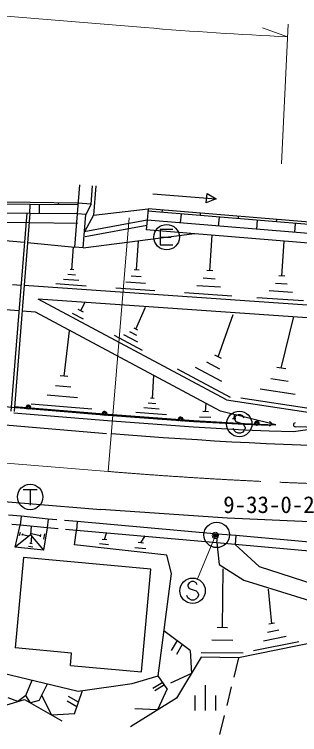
# Model space of a CAD drawing. Units: millimetres at full size, sheet at 1:1000; details may follow other scales. Extents: x 40000 to 680000, y 20000 to 380000.
# Drawn here: x 167802 to 190213, y 265187 to 321782 of the extents above; entities that cross this region are included whole.
import ezdxf
from ezdxf.enums import TextEntityAlignment as Align

# ---------------------------------------------------------------- set-up
doc = ezdxf.new("R2010")
doc.units = ezdxf.units.MM
doc.header["$LTSCALE"] = 1000
doc.header["$PDMODE"] = 32
doc.header["$PDSIZE"] = 500
doc.linetypes.add('CHAIN', pattern=[18.5, 12, -1.5, 3.5, -1.5])
for name, color, linetype, lineweight in [('M-BGD', 7, 'Continuous', 25), ('M-BGD-EXST', 7, 'Continuous', 25), ('M-BMK', 2, 'CHAIN', 13), ('M-BMK-SRVR', 3, 'Continuous', 25), ('M-STR-HTXT', 7, 'Continuous', 13), ('M-STR-STRC', 7, 'Continuous', 25)]:
    doc.layers.add(name, color=color, linetype=linetype, lineweight=lineweight)
doc.styles.add('ＭＳ ゴシック', font='')
doc.styles.get('ＭＳ ゴシック').set_extended_font_data('MS Gothic')

msp = doc.modelspace()

# ---------------------------------------------------------------- linework, layer by layer
at = {"layer": 'M-BGD'}
for p, q in [((172766, 306108), (172947, 308399)), ((173829, 306875), (173944, 308320)), ((174193, 308301), (174012, 306010)), ((178675, 307673), (183660, 307285)), ((182883, 306969), (182942, 307717)), ((182942, 307717), (183660, 307285)), ((169034, 306846), (164427, 306880)), ((169027, 306146), (169033, 306846)), ((172773, 306808), (169034, 306846)), ((169766, 306139), (169773, 306839)), ((171273, 306823), (171274, 306973)), ((173829, 306875), (172774, 306958)), ((173829, 306875), (173414, 306057)), ((183660, 307285), (182883, 306969)), ((174012, 306010), (178304, 306508)), ((178304, 306508), (178231, 305611)), ((192879, 305109), (178288, 306309)), ((179425, 306215), (179441, 306415)), ((168778, 306166), (167525, 290593)), ((169027, 306146), (167775, 290573)), ((172560, 303502), (172766, 306108)), ((173414, 306057), (172766, 306108)), ((173208, 303451), (173414, 306057)), ((174012, 306010), (173307, 304707)), ((180862, 305395), (180920, 306092)), ((182415, 305969), (182431, 306169)), ((183852, 305149), (183910, 305847)), ((185405, 305724), (185421, 305923)), ((188395, 305478), (188411, 305677)), ((178231, 305611), (173290, 304704)), ((178197, 305198), (173362, 304311)), ((178231, 305611), (178169, 304863)), ((186842, 304903), (186900, 305601)), ((189832, 304657), (189890, 305355)), ((159156, 304751), (168594, 303871)), ((173208, 303451), (181959, 304552)), ((192550, 303681), (178169, 304863)), ((180263, 304876), (179263, 304876)), ((179263, 304876), (179263, 303676)), ((177407, 301702), (177564, 303999)), ((179263, 304276), (180113, 304276)), ((183153, 301642), (183345, 304438)), ((188813, 301223), (189002, 303973)), ((168843, 303848), (172560, 303502)), ((172326, 301716), (172450, 303512)), ((173208, 303451), (172560, 303502)), ((179263, 303676), (180263, 303676)), ((172476, 301706), (172177, 301726)), ((177598, 301689), (177215, 301715)), ((183386, 301626), (182920, 301658)), ((172598, 301296), (171999, 301338)), ((177754, 301166), (176989, 301218)), ((189042, 301207), (188584, 301238)), ((168321, 300487), (167640, 300534)), ((173441, 300436), (171047, 300601)), ((172870, 300877), (171673, 300959)), ((178102, 300629), (176571, 300734)), ((183576, 300989), (182644, 301053)), ((189230, 300580), (188313, 300643)), ((192402, 298833), (168571, 300470)), ((178832, 300066), (175770, 300276)), ((183999, 300335), (182135, 300463)), ((189646, 299937), (187812, 300063)), ((184477, 291497), (169674, 299392)), ((192372, 297833), (169674, 299392)), ((184889, 299650), (181161, 299906)), ((190521, 299263), (186854, 299515)), ((168160, 298482), (163570, 298860)), ((173023, 298487), (173338, 299130)), ((169455, 298376), (168409, 298462)), ((184007, 290614), (169455, 298376)), ((173220, 297841), (172377, 298290)), ((173234, 298375), (172812, 298599)), ((177352, 297051), (178099, 298767)), ((183807, 294870), (184996, 298206)), ((188775, 293972), (189753, 298045)), ((177490, 296978), (177215, 297125)), ((171703, 293345), (172122, 296913)), ((177511, 296024), (176410, 296611)), ((177432, 296537), (176881, 296831)), ((177866, 295363), (175664, 296537)), ((184067, 294731), (183546, 295009)), ((183957, 293898), (182916, 294453)), ((184779, 291676), (180613, 293898)), ((184108, 292926), (182025, 294037)), ((189120, 293920), (188430, 294024)), ((172001, 293320), (171404, 293369)), ((178641, 291609), (178767, 293412)), ((172234, 292500), (171040, 292598)), ((189325, 292947), (187945, 293157)), ((189876, 291922), (187115, 292341)), ((172765, 291655), (170378, 291852)), ((178791, 291597), (178491, 291620)), ((184477, 291497), (192143, 290332)), ((191117, 290792), (185594, 291630)), ((167806, 290962), (175159, 290356)), ((173893, 290761), (169119, 291155)), ((178912, 291186), (178311, 291230)), ((182821, 290558), (182860, 291222)), ((167766, 290463), (175120, 289858)), ((175159, 290356), (181904, 289859)), ((179754, 290318), (177350, 290495)), ((179183, 290763), (177981, 290852)), ((183042, 290547), (182599, 290569)), ((188349, 289542), (184007, 290614)), ((185071, 290003), (185090, 290347)), ((175120, 289858), (181867, 289360)), ((183242, 290093), (182356, 290137)), ((185208, 289997), (184934, 290010)), ((168329, 282345), (167332, 282429)), ((168329, 282345), (168257, 281648)), ((170445, 282127), (168329, 282345)), ((170445, 282127), (170386, 281429)), ((171143, 282067), (170445, 282127)), ((172737, 281931), (171741, 282016)), ((172737, 281931), (172675, 281234)), ((183780, 280944), (172737, 281931)), ((168270, 281647), (167607, 281703)), ((170374, 281431), (168263, 281648)), ((169128, 281556), (169072, 280897)), ((171231, 281357), (170386, 281429)), ((172675, 281234), (171829, 281306)), ((169072, 280897), (167849, 279923)), ((168202, 280833), (168269, 281104)), ((168421, 280850), (168455, 280985)), ((168438, 280918), (168911, 280800)), ((169072, 280897), (170083, 279693)), ((169108, 280190), (169171, 280768)), ((169836, 280816), (169136, 280956)), ((169856, 280916), (169816, 280716)), ((170175, 280956), (170096, 280556)), ((183718, 280247), (172675, 281234)), ((174887, 280507), (175050, 281028)), ((177738, 280253), (178070, 280807)), ((183718, 280247), (183780, 280944)), ((185211, 280835), (183780, 280944)), ((185211, 280835), (185147, 280138)), ((199289, 279554), (185211, 280835)), ((169190, 280181), (169025, 280199)), ((175208, 280105), (174485, 280186)), ((175068, 280487), (174707, 280528)), ((177952, 280229), (177524, 280277)), ((185147, 280138), (183718, 280247)), ((169245, 279924), (168915, 279961)), ((178117, 279777), (177262, 279874)), ((199226, 278857), (185147, 280138)), ((184147, 273590), (184197, 278219)), ((188019, 273903), (187773, 276613)), ((188241, 273947), (187797, 273858)), ((184560, 273585), (183734, 273594)), ((188583, 273400), (187694, 273220)), ((181621, 271792), (179538, 273348)), ((189147, 272897), (187369, 272538)), ((180580, 272570), (180117, 271798)), ((180996, 272259), (180534, 271487)), ((184963, 272589), (183310, 272606)), ((190156, 272483), (186600, 271766)), ((181621, 271792), (181708, 269991)), ((185779, 271588), (182472, 271623)), ((185401, 271218), (185032, 269708)), ((172199, 270628), (177780, 270114)), ((181708, 269991), (180080, 269218)), ((168707, 268251), (169209, 269463)), ((179814, 268774), (179099, 269810)), ((169735, 267866), (170396, 269179)), ((179457, 269292), (178690, 268821)), ((179600, 269085), (178833, 268614)), ((182792, 269070), (182792, 267070)), ((184843, 268931), (184487, 267474)), ((170738, 266705), (169943, 268323)), ((172537, 266817), (173144, 268645)), ((179814, 268774), (179059, 267137)), ((181992, 268270), (181992, 267070)), ((183592, 268270), (183592, 267070)), ((168074, 267799), (167299, 268084)), ((168707, 268251), (168074, 267799)), ((169072, 267677), (168707, 268251)), ((169735, 267866), (169072, 267677)), ((172719, 267365), (171941, 267817)), ((172840, 267731), (172062, 268183)), ((179059, 267137), (177258, 267204)), ((172537, 266817), (170738, 266705)), ((184297, 266697), (183928, 265187))]:
    msp.add_line(p, q, dxfattribs=at)
for points in [[(259174, 307782), (256091, 307173), (249503, 305890), (246384, 305313), (240618, 304525), (236624, 304109), (230738, 303739), (226819, 303655), (221009, 303608), (216988, 303704), (211797, 303878), (207175, 304197), (197336, 304953), (192895, 305309), (178304, 306508)], [(172774, 306958), (169035, 306996), (164428, 307030), (144657, 307174), (124880, 307239)], [(259324, 306894), (256264, 306290), (249671, 305006), (246527, 304424), (240726, 303632), (236699, 303212), (230775, 302840), (226832, 302755), (221002, 302708), (216963, 302804), (211751, 302979), (207109, 303300), (197266, 304056), (192822, 304412), (178231, 305611)], [(172766, 306108), (169027, 306146), (164422, 306180), (144653, 306324), (124884, 306389)], [(172758, 305358), (169021, 305396), (164416, 305430), (144649, 305574), (124882, 305639)], [(181893, 289859), (185892, 289647), (188349, 289542)], [(181867, 289360), (185868, 289148), (187829, 289064)], [(187829, 289064), (189738, 288993), (191402, 289229)], [(170374, 281431), (170083, 279693), (167849, 279923), (168257, 281648)], [(160613, 271889), (166803, 270039), (172823, 268599), (177060, 269210), (179112, 269814), (180141, 277837), (179773, 279289), (172532, 280104), (172675, 281234)], [(183718, 280247), (183903, 278563), (185824, 277320), (202076, 272283), (191474, 272443), (185401, 271218), (182479, 271278), (180546, 268050), (176924, 265794)], [(185147, 280138), (187028, 278408), (204211, 272842), (212091, 274200), (219846, 273789), (221550, 271921), (213589, 267632), (213012, 265808)], [(177780, 270114), (178523, 278179), (168509, 279102), (167855, 272005)], [(160613, 271889), (167220, 267537), (168585, 267955), (171529, 266276)], [(172199, 270628), (172289, 271596), (167855, 272005)]]:
    msp.add_lwpolyline(points, dxfattribs=at)
msp.add_circle((179763, 304276), 1000, dxfattribs=at)
at = {"layer": 'M-BGD-EXST'}
for p, q in [((168492, 284459), (169592, 284459)), ((169042, 284459), (169042, 283209))]:
    msp.add_line(p, q, dxfattribs=at)
msp.add_circle((169042, 283859), 1000, dxfattribs=at)
at = {"layer": 'M-BMK'}
msp.add_line((175181, 285864), (162586, 286900), dxfattribs=at)
msp.add_arc((203883, 634685), 350000, 265.29619, 279.59994, dxfattribs=at)
at = {"layer": 'M-BMK-SRVR'}
for radius in [1000, 120]:
    msp.add_circle((183697, 280878), radius, dxfattribs=at)
at = {"layer": 'M-STR-HTXT'}
for p, q in [((178051, 320746), (165456, 321782)), ((189312, 321023), (188801, 310035)), ((189265, 320024), (187295, 320717)), ((175181, 285864), (176821, 305797)), ((183592, 280834), (182180, 277416))]:
    msp.add_line(p, q, dxfattribs=at)
for radius in [150, 120, 90, 60, 30, 20]:
    msp.add_circle((183592, 280834), radius, dxfattribs=at)
msp.add_arc((203883, 634685), 315000, 265.29619, 267.34028, dxfattribs=at)
msp.add_point((183592, 280834), dxfattribs=at)
at = {"layer": 'M-STR-STRC'}
for p, q in [((185197, 290234), (185107, 290053)), ((185107, 290053), (185107, 289962)), ((185107, 289962), (185197, 289780)), ((185379, 290325), (185197, 290234)), ((185197, 289780), (185743, 289598)), ((185561, 290325), (185379, 290325)), ((185743, 290234), (185561, 290325)), ((185834, 290053), (185743, 290234)), ((165340, 289671), (175038, 288861)), ((185107, 289053), (185016, 289234)), ((185743, 289598), (185834, 289507)), ((185834, 289507), (185925, 289325)), ((185925, 289234), (185834, 289053)), ((185925, 289325), (185925, 289234)), ((185197, 288962), (185107, 289053)), ((185379, 288871), (185197, 288962)), ((185561, 288871), (185379, 288871)), ((185743, 288962), (185561, 288871)), ((185834, 289053), (185743, 288962)), ((181531, 277126), (181440, 276944)), ((181440, 276944), (181440, 276854)), ((181440, 276854), (181531, 276672)), ((181713, 277217), (181531, 277126)), ((181895, 277217), (181713, 277217)), ((182077, 277126), (181895, 277217)), ((182167, 276944), (182077, 277126)), ((181531, 276672), (182077, 276490)), ((182077, 276490), (182167, 276399)), ((182167, 276399), (182258, 276217)), ((182258, 276217), (182258, 276126)), ((181440, 275944), (181349, 276126)), ((181531, 275854), (181440, 275944)), ((181713, 275763), (181531, 275854)), ((181895, 275763), (181713, 275763)), ((182077, 275854), (181895, 275763)), ((182167, 275944), (182077, 275854)), ((182258, 276126), (182167, 275944))]:
    msp.add_line(p, q, dxfattribs=at)
for points in [[(261504, 294005), (261437, 293993), (253577, 292689), (245644, 291660), (237710, 290765), (229772, 290070), (221779, 289565), (213793, 289230), (209875, 289033), (205870, 289034), (197848, 289138), (189866, 289377)], [(187846, 289464), (185887, 289547), (181892, 289759), (175151, 290256), (165437, 291067), (154069, 291862), (145996, 292277), (137964, 292526), (130041, 292586), (122010, 292444), (112071, 292086), (106012, 291733), (98046, 291155), (90075, 290430), (74132, 289092), (70137, 288869), (66145, 288887), (63919, 288964)], [(262933, 285553), (262408, 285831), (261052, 286093), (259002, 286002), (253410, 285149), (248069, 284403), (242271, 283721), (236254, 283128), (229501, 282581), (222716, 282154), (217315, 281896), (212195, 281734), (205906, 281668), (199289, 281694), (193348, 281805), (184542, 282190), (174601, 282868)], [(142214, 285043), (149295, 284753), (159250, 284141), (168905, 283352), (174601, 282868)]]:
    msp.add_lwpolyline(points, dxfattribs=at)
for centre, radius in [((168902, 290891), 100), ((174882, 290392), 100), ((185470, 289598), 1000), ((180864, 289948), 112), ((180864, 289948), 100), ((186851, 289619), 100), ((181804, 276490), 1000)]:
    msp.add_circle(centre, radius, dxfattribs=at)
for centre, radius, start, end in [((203883, 634685), 347000, 265.29619, 279.59994), ((168902, 290891), 188, 318.3579, 212.0977), ((168902, 290891), 150, 306.6375, 223.8182), ((168902, 290891), 112, 265.2279, 265.2278), ((174882, 290392), 188, 318.3579, 212.0977), ((174882, 290392), 150, 306.6375, 223.8182), ((174882, 290392), 112, 265.2279, 265.2278), ((180864, 289948), 188, 318.9113, 212.6511), ((180864, 289948), 150, 307.1909, 224.3716), ((186851, 289619), 188, 320.6821, 214.4219), ((186851, 289619), 150, 308.9616, 226.1423), ((186851, 289619), 112, 267.552, 267.5519), ((187852, 289613), 150, 267.552, 87.552), ((189871, 289527), 150, 88.2873, 268.2873)]:
    msp.add_arc(centre, radius, start, end, dxfattribs=at)

# ---------------------------------------------------------------- texts
at = {"layer": 'M-BMK-SRVR', "style": 'ＭＳ ゴシック'}
msp.add_text('9-33-0-2', height=1320, dxfattribs=at).set_placement((184214, 282203), align=Align.BOTTOM_LEFT)

doc.saveas('drawing.dxf')
